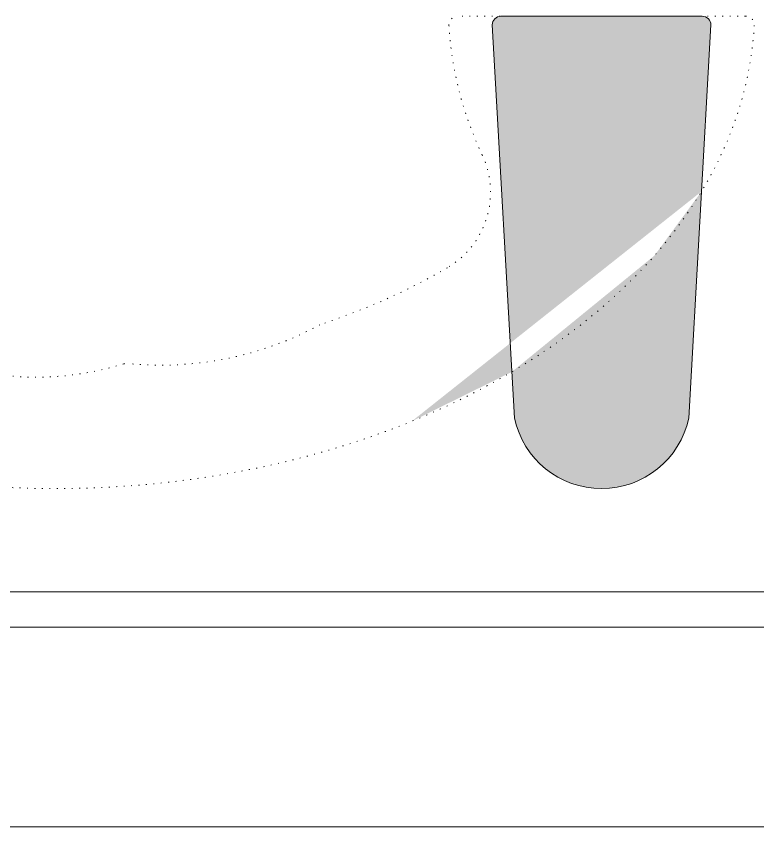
# Model space of a CAD drawing. Header units: millimetres. Extents: x -20000 to 230000, y -17405 to 24510.
# Drawn here: x 15219 to 15303.7, y -6077.7 to -5985.1 of the extents above; entities that cross this region are included whole.
import ezdxf

# ---------------------------------------------------------------- set-up
doc = ezdxf.new("R2010")
doc.units = ezdxf.units.MM
doc.linetypes.add('ACAD_ISO07W100', pattern=[3, 0, -3])
doc.layers.get('0').update_dxf_attribs({"lineweight": 13})
doc.layers.add('1 - Cache', color=7, linetype='Continuous', lineweight=0, true_color=0xffffff)
doc.layers.add('1 - PVC', color=7, linetype='Continuous', lineweight=13)

# ---------------------------------------------------------------- blocks, each defined once
blk = doc.blocks.new('*U146')
at = {"layer": '1 - Cache', "linetype": 'ByBlock'}
h = blk.add_hatch(color=256, dxfattribs=at)
edge = h.paths.add_edge_path()
edge.add_ellipse((82.13999999998487, -28.99880588942324), major_axis=(80.00000000000023, 4.312242286526507e-13), ratio=0.6874999999999974, start_angle=202.4762904734768, end_angle=229.2276139291774, ccw=False)
edge.add_line((8.216975090459503, -50.02536582108639), (9.684081293659043, -75.94424207753607))
edge.add_arc((19.63999999998487, -73.81847090684461), 10.18033498255885, 192.0527130828295, 347.9472869171705)
edge.add_line((29.59591870631069, -75.94424207753607), (29.89554469330701, -70.6508496406165))
edge = h.paths.add_edge_path()
edge.add_arc((31.13999999998487, -30.99880588942324), 1, 0, 90)
edge.add_line((31.13999999998487, -29.99880588942324), (8.139999999984866, -29.99880588942324))
edge.add_arc((8.139999999984866, -30.99880588942324), 1, 90, 180)
edge.add_line((7.139999999984866, -30.99880588942324), (8.216975090459503, -50.02536582108639))
edge.add_ellipse((82.13999999998487, -28.99880588942324), major_axis=(80.00000000000023, 4.312242286526507e-13), ratio=0.6874999999999974, start_angle=202.4762904734768, end_angle=229.2276139291774)
edge.add_line((29.89554469330701, -70.65084964061651), (32.13999999998487, -30.99880588942324))
at = {"color": 253, "linetype": 'ACAD_ISO07W100', "lineweight": -2, "ltscale": 0.25}
blk.add_line((3.194347759534139, -29.99880588942324), (36.08565224043559, -29.99880588942324), dxfattribs=at)
for centre, radius, start, end in [((3.194347759534139, -30.99880588942324), 0.9999999999996538, 90, 183.1118880258186), ((36.08565224043559, -30.99880588942324), 0.9999999999989768, 356.8881119741812, 90), ((42.3335949855973, -50.12336094476632), 10, 154.8734287590371, 239.5802613331107), ((70.00524697826768, -31.93751367690857), 37.95767630064277, 241.3975755976394, 275.8173686076703), ((84.28557212850137, -37.45933107790188), 33.80407346966278, 252.7313773000117, 290.3693816443227), ((73.95391446020221, -70.69455907333759), 1, 72.73137730001176, 95.8173686076703)]:
    blk.add_arc(centre, radius, start, end, dxfattribs=at)
blk.add_ellipse((82.13999999998487, -28.99880588942324), major_axis=(80.00000000000023, 4.312242286526507e-13), ratio=0.6874999999999974, start_param=3.178951997943061, end_param=5.366291382509791, dxfattribs=at)
at = {"color": 253, "linetype": 'ACAD_ISO07W100', "lineweight": -2, "ltscale": 0.25, "extrusion": (0, 0, -1)}
blk.add_ellipse((-42.86000000001513, -28.99880588942324), major_axis=(-79.99999999999963, 4.960934169123267e-12), ratio=0.6874999999999106, start_param=3.178951997942822, end_param=3.453505035371744, dxfattribs=at)
at = {"color": 253, "linetype": 'ACAD_ISO07W100', "lineweight": -2, "ltscale": 0.25}
blk.add_open_spline([(37.27028624429659, -58.74675381477573), (39.25166932462889, -59.91014210306457), (41.35831567416608, -61.00763573581935), (46.18641076228232, -63.22245542277233), (48.95024126123462, -64.30825076033943), (51.83380624567508, -65.26293838300626)], degree=3, knots=[0.8638818577375272, 0.8638818577375272, 0.8638818577375272, 0.8638818577375272, 0.9823886299539883, 0.9823886299539883, 1.122065487725403, 1.122065487725403, 1.122065487725403, 1.122065487725403], dxfattribs=at)
at = {"layer": '1 - PVC', "linetype": 'ByBlock'}
for p, q in [((31.13999999998487, -29.99880588942324), (8.139999999984866, -29.99880588942324)), ((7.139999999984866, -30.99880588942324), (9.684081293657073, -75.94424207750126)), ((32.13999999998487, -30.99880588942324), (29.59591870631266, -75.94424207750126))]:
    blk.add_line(p, q, dxfattribs=at)
for centre, radius, start, end in [((8.139999999984866, -30.99880588942324), 1, 90, 180), ((31.13999999998487, -30.99880588942324), 1, 0, 90), ((19.63999999998487, -73.8184709068446), 10.18033498255885, 192.052713081312, 347.947286918688)]:
    blk.add_arc(centre, radius, start, end, dxfattribs=at)
blk = doc.blocks.new('*U840')
at = {"layer": '1 - PVC', "linetype": 'ByBlock'}
for p, q in [((6.90192354717874, -193.7999999999884), (738.0980266750121, -193.7999999999884)), ((738.0981128081039, -197.8222580300062), (6.901837414086913, -197.8222580300062)), ((14.99999999599822, -220.6576892976882), (729.9999502261926, -220.6576892976882))]:
    blk.add_line(p, q, dxfattribs=at)

msp = doc.modelspace()

# ---------------------------------------------------------------- block references
msp.add_blockref('*U840', (14627.5, -5857.071593255381))
at = {"xscale": -1}
msp.add_blockref('*U146', (15305.50004813602, -5955.071593255389), dxfattribs=at)

doc.saveas('drawing.dxf')
